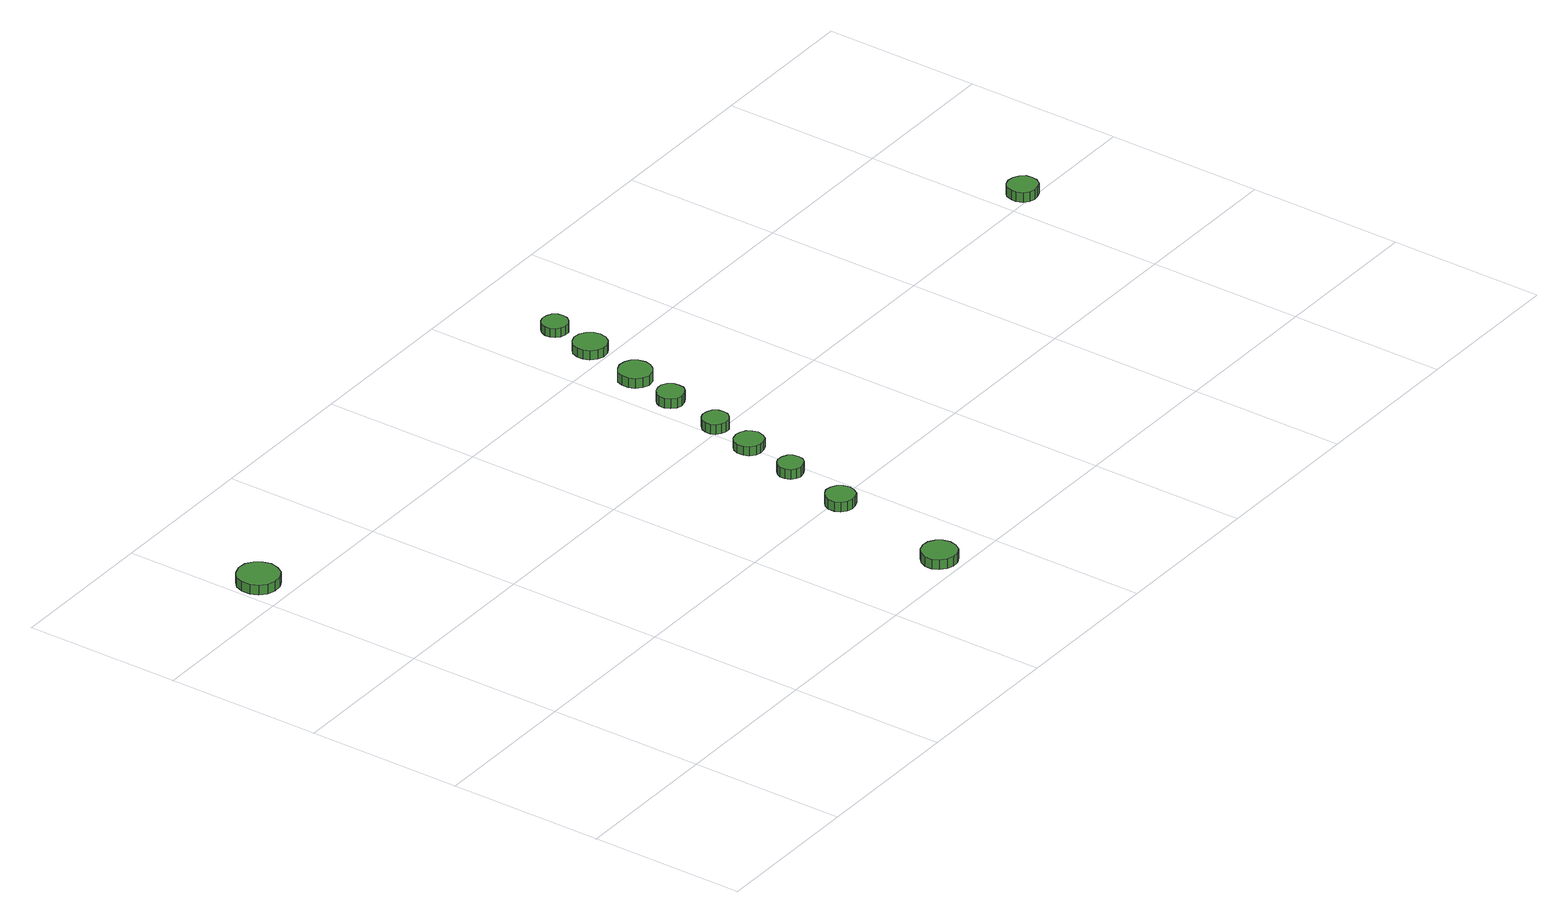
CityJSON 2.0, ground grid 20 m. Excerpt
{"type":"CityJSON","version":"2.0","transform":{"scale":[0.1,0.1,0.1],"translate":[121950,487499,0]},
"CityObjects":{
"tree1":{"type":"SolitaryVegetationObject","attributes":{"function":"something"},"geometry":[{"type":"MultiSurface","lod":"1","boundaries":[[[0,1,2,3,4,5,6,7,8,9,10,11,12,13,14]],[[15,16,17,18,19,20,21,22,23,24,25,26,27,28,29]],[[0,29,28,1]],[[1,28,27,2]],[[2,27,26,3]],[[3,26,25,4]],[[4,25,24,5]],[[5,24,23,6]],[[6,23,22,7]],[[7,22,21,8]],[[8,21,20,9]],[[9,20,19,10]],[[10,19,18,11]],[[11,18,17,12]],[[12,17,16,13]],[[13,16,15,14]],[[14,15,29,0]]]}]},
"tree2":{"type":"SolitaryVegetationObject","attributes":{"function":"something"},"geometry":[{"type":"MultiSurface","lod":"1","boundaries":[[[30,31,32,33,34,35,36,37,38,39,40,41,42,43,44]],[[45,46,47,48,49,50,51,52,53,54,55,56,57,58,59]],[[30,59,58,31]],[[31,58,57,32]],[[32,57,56,33]],[[33,56,55,34]],[[34,55,54,35]],[[35,54,53,36]],[[36,53,52,37]],[[37,52,51,38]],[[38,51,50,39]],[[39,50,49,40]],[[40,49,48,41]],[[41,48,47,42]],[[42,47,46,43]],[[43,46,45,44]],[[44,45,59,30]]]}]},
"tree3":{"type":"SolitaryVegetationObject","attributes":{"function":"something"},"geometry":[{"type":"MultiSurface","lod":"1","boundaries":[[[60,61,62,63,64,65,66,67,68,69,70,71,72,73,74]],[[75,76,77,78,79,80,81,82,83,84,85,86,87,88,89]],[[60,89,88,61]],[[61,88,87,62]],[[62,87,86,63]],[[63,86,85,64]],[[64,85,84,65]],[[65,84,83,66]],[[66,83,82,67]],[[67,82,81,68]],[[68,81,80,69]],[[69,80,79,70]],[[70,79,78,71]],[[71,78,77,72]],[[72,77,76,73]],[[73,76,75,74]],[[74,75,89,60]]]}]},
"tree4":{"type":"SolitaryVegetationObject","attributes":{"function":"something"},"geometry":[{"type":"MultiSurface","lod":"1","boundaries":[[[90,91,92,93,94,95,96,97,98,99,100,101,102,103,104]],[[105,106,107,108,109,110,111,112,113,114,115,116,117,118,119]],[[90,119,118,91]],[[91,118,117,92]],[[92,117,116,93]],[[93,116,115,94]],[[94,115,114,95]],[[95,114,113,96]],[[96,113,112,97]],[[97,112,111,98]],[[98,111,110,99]],[[99,110,109,100]],[[100,109,108,101]],[[101,108,107,102]],[[102,107,106,103]],[[103,106,105,104]],[[104,105,119,90]]]}]},
"tree5":{"type":"SolitaryVegetationObject","attributes":{"function":"something"},"geometry":[{"type":"MultiSurface","lod":"1","boundaries":[[[120,121,122,123,124,125,126,127,128,129,130,131,132,133,134]],[[135,136,137,138,139,140,141,142,143,144,145,146,147,148,149]],[[120,149,148,121]],[[121,148,147,122]],[[122,147,146,123]],[[123,146,145,124]],[[124,145,144,125]],[[125,144,143,126]],[[126,143,142,127]],[[127,142,141,128]],[[128,141,140,129]],[[129,140,139,130]],[[130,139,138,131]],[[131,138,137,132]],[[132,137,136,133]],[[133,136,135,134]],[[134,135,149,120]]]}]},
"tree6":{"type":"SolitaryVegetationObject","attributes":{"function":"something"},"geometry":[{"type":"MultiSurface","lod":"1","boundaries":[[[150,151,152,153,154,155,156,157,158,159,160,161,162,163,164]],[[165,166,167,168,169,170,171,172,173,174,175,176,177,178,179]],[[150,179,178,151]],[[151,178,177,152]],[[152,177,176,153]],[[153,176,175,154]],[[154,175,174,155]],[[155,174,173,156]],[[156,173,172,157]],[[157,172,171,158]],[[158,171,170,159]],[[159,170,169,160]],[[160,169,168,161]],[[161,168,167,162]],[[162,167,166,163]],[[163,166,165,164]],[[164,165,179,150]]]}]},
"tree7":{"type":"SolitaryVegetationObject","attributes":{"function":"something"},"geometry":[{"type":"MultiSurface","lod":"1","boundaries":[[[180,181,182,183,184,185,186,187,188,189,190,191,192,193,194]],[[195,196,197,198,199,200,201,202,203,204,205,206,207,208,209]],[[180,209,208,181]],[[181,208,207,182]],[[182,207,206,183]],[[183,206,205,184]],[[184,205,204,185]],[[185,204,203,186]],[[186,203,202,187]],[[187,202,201,188]],[[188,201,200,189]],[[189,200,199,190]],[[190,199,198,191]],[[191,198,197,192]],[[192,197,196,193]],[[193,196,195,194]],[[194,195,209,180]]]}]},
"tree8":{"type":"SolitaryVegetationObject","attributes":{"function":"something"},"geometry":[{"type":"MultiSurface","lod":"1","boundaries":[[[210,211,212,213,214,215,216,217,218,219,220,221,222,223,224]],[[225,226,227,228,229,230,231,232,233,234,235,236,237,238,239]],[[210,239,238,211]],[[211,238,237,212]],[[212,237,236,213]],[[213,236,235,214]],[[214,235,234,215]],[[215,234,233,216]],[[216,233,232,217]],[[217,232,231,218]],[[218,231,230,219]],[[219,230,229,220]],[[220,229,228,221]],[[221,228,227,222]],[[222,227,226,223]],[[223,226,225,224]],[[224,225,239,210]]]}]},
"tree9":{"type":"SolitaryVegetationObject","attributes":{"function":"something"},"geometry":[{"type":"MultiSurface","lod":"1","boundaries":[[[240,241,242,243,244,245,246,247,248,249,250,251,252,253,254]],[[255,256,257,258,259,260,261,262,263,264,265,266,267,268,269]],[[240,269,268,241]],[[241,268,267,242]],[[242,267,266,243]],[[243,266,265,244]],[[244,265,264,245]],[[245,264,263,246]],[[246,263,262,247]],[[247,262,261,248]],[[248,261,260,249]],[[249,260,259,250]],[[250,259,258,251]],[[251,258,257,252]],[[252,257,256,253]],[[253,256,255,254]],[[254,255,269,240]]]}]},
"tree10":{"type":"SolitaryVegetationObject","attributes":{"function":"something"},"geometry":[{"type":"MultiSurface","lod":"1","boundaries":[[[270,271,272,273,274,275,276,277,278,279,280,281,282,283,284]],[[285,286,287,288,289,290,291,292,293,294,295,296,297,298,299]],[[270,299,298,271]],[[271,298,297,272]],[[272,297,296,273]],[[273,296,295,274]],[[274,295,294,275]],[[275,294,293,276]],[[276,293,292,277]],[[277,292,291,278]],[[278,291,290,279]],[[279,290,289,280]],[[280,289,288,281]],[[281,288,287,282]],[[282,287,286,283]],[[283,286,285,284]],[[284,285,299,270]]]}]},
"tree11":{"type":"SolitaryVegetationObject","attributes":{"function":"something"},"geometry":[{"type":"MultiSurface","lod":"1","boundaries":[[[300,301,302,303,304,305,306,307,308,309,310,311,312,313,314]],[[315,316,317,318,319,320,321,322,323,324,325,326,327,328,329]],[[300,329,328,301]],[[301,328,327,302]],[[302,327,326,303]],[[303,326,325,304]],[[304,325,324,305]],[[305,324,323,306]],[[306,323,322,307]],[[307,322,321,308]],[[308,321,320,309]],[[309,320,319,310]],[[310,319,318,311]],[[311,318,317,312]],[[312,317,316,313]],[[313,316,315,314]],[[314,315,329,300]]]}]}
},
"vertices":[
[56,641,16],[53,651,16],[47,660,16],[38,666,16],[27,667,16],[16,663,16],[8,656,16],[4,646,16],[4,635,16],[8,625,16],[16,618,16],[27,615,16],[38,616,16],[47,621,16],[53,630,16],[53,630,3],[47,621,3],[38,616,3],[27,615,3],[16,618,3],[8,625,3],[4,635,3],[4,646,3],[8,656,3],[16,663,3],[27,667,3],[38,666,3],[47,660,3],[53,651,3],[56,641,3],
[550,29,15],[548,38,15],[543,45,15],[535,50,15],[526,51,15],[517,48,15],[510,42,15],[506,33,15],[506,24,15],[510,16,15],[517,10,15],[526,7,15],[535,8,15],[543,12,15],[548,20,15],[548,20,2],[543,12,2],[535,8,2],[526,7,2],[517,10,2],[510,16,2],[506,24,2],[506,33,2],[510,42,2],[517,48,2],[526,51,2],[535,50,2],[543,45,2],[548,38,2],[550,29,2],
[582,194,14],[580,202,14],[576,208,14],[569,212,14],[561,213,14],[554,210,14],[548,205,14],[545,198,14],[545,190,14],[548,183,14],[554,178,14],[561,176,14],[569,177,14],[576,180,14],[580,187,14],[580,187,1],[576,180,1],[569,177,1],[561,176,1],[554,178,1],[548,183,1],[545,190,1],[545,198,1],[548,205,1],[554,210,1],[561,213,1],[569,212,1],[576,208,1],[580,202,1],[582,194,1],
[602,281,14],[601,288,14],[597,293,14],[591,296,14],[584,297,14],[578,295,14],[573,290,14],[570,284,14],[570,278,14],[573,271,14],[578,267,14],[584,265,14],[591,266,14],[597,269,14],[601,274,14],[601,274,1],[597,269,1],[591,266,1],[584,265,1],[578,267,1],[573,271,1],[570,278,1],[570,284,1],[573,290,1],[578,295,1],[584,297,1],[591,296,1],[597,293,1],[601,288,1],[602,281,1],
[619,350,14],[617,357,14],[613,363,14],[606,367,14],[599,368,14],[592,366,14],[586,361,14],[583,354,14],[583,346,14],[586,339,14],[592,334,14],[599,332,14],[606,333,14],[613,336,14],[617,342,14],[617,342,2],[613,336,2],[606,333,2],[599,332,2],[592,334,2],[586,339,2],[583,346,2],[583,354,2],[586,361,2],[592,366,2],[599,368,2],[606,367,2],[613,363,2],[617,357,2],[619,350,2],
[631,408,15],[630,414,15],[626,420,15],[620,423,15],[613,424,15],[607,422,15],[602,417,15],[599,411,15],[599,404,15],[602,398,15],[607,394,15],[613,392,15],[620,392,15],[626,396,15],[630,401,15],[630,401,2],[626,396,2],[620,392,2],[613,392,2],[607,394,2],[602,398,2],[599,404,2],[599,411,2],[602,417,2],[607,422,2],[613,424,2],[620,423,2],[626,420,2],[630,414,2],[631,408,2],
[650,484,14],[649,491,14],[645,497,14],[638,501,14],[631,501,14],[625,499,14],[619,494,14],[616,488,14],[616,481,14],[619,474,14],[625,469,14],[631,467,14],[638,468,14],[645,472,14],[649,477,14],[649,477,1],[645,472,1],[638,468,1],[631,467,1],[625,469,1],[619,474,1],[616,481,1],[616,488,1],[619,494,1],[625,499,1],[631,501,1],[638,501,1],[645,497,1],[649,491,1],[650,484,1],
[668,544,15],[666,553,15],[661,560,15],[654,564,15],[645,565,15],[637,562,15],[630,557,15],[627,549,15],[627,540,15],[630,532,15],[637,526,15],[645,523,15],[654,524,15],[661,529,15],[666,536,15],[666,536,2],[661,529,2],[654,524,2],[645,523,2],[637,526,2],[630,532,2],[627,540,2],[627,549,2],[630,557,2],[637,562,2],[645,565,2],[654,564,2],[661,560,2],[666,553,2],[668,544,2],
[686,621,16],[684,629,16],[679,636,16],[672,641,16],[663,642,16],[655,639,16],[648,633,16],[645,625,16],[645,617,16],[648,609,16],[655,603,16],[663,600,16],[672,601,16],[679,605,16],[684,612,16],[684,612,4],[679,605,4],[672,601,4],[663,600,4],[655,603,4],[648,609,4],[645,617,4],[645,625,4],[648,633,4],[655,639,4],[663,642,4],[672,641,4],[679,636,4],[684,629,4],[686,621,4],
[694,680,16],[693,686,16],[689,692,16],[683,695,16],[676,696,16],[670,694,16],[665,689,16],[662,683,16],[662,676,16],[665,670,16],[670,666,16],[676,664,16],[683,664,16],[689,668,16],[693,673,16],[693,673,4],[689,668,4],[683,664,4],[676,664,4],[670,666,4],[665,670,4],[662,676,4],[662,683,4],[665,689,4],[670,694,4],[676,696,4],[683,695,4],[689,692,4],[693,686,4],[694,680,4],
[1241,402,26],[1240,410,26],[1235,416,26],[1228,420,26],[1220,421,26],[1213,419,26],[1207,414,26],[1204,406,26],[1204,399,26],[1207,391,26],[1213,386,26],[1220,384,26],[1228,385,26],[1235,388,26],[1240,395,26],[1240,395,13],[1235,388,13],[1228,385,13],[1220,384,13],[1213,386,13],[1207,391,13],[1204,399,13],[1204,406,13],[1207,414,13],[1213,419,13],[1220,421,13],[1228,420,13],[1235,416,13],[1240,410,13],[1241,402,13]
]}
